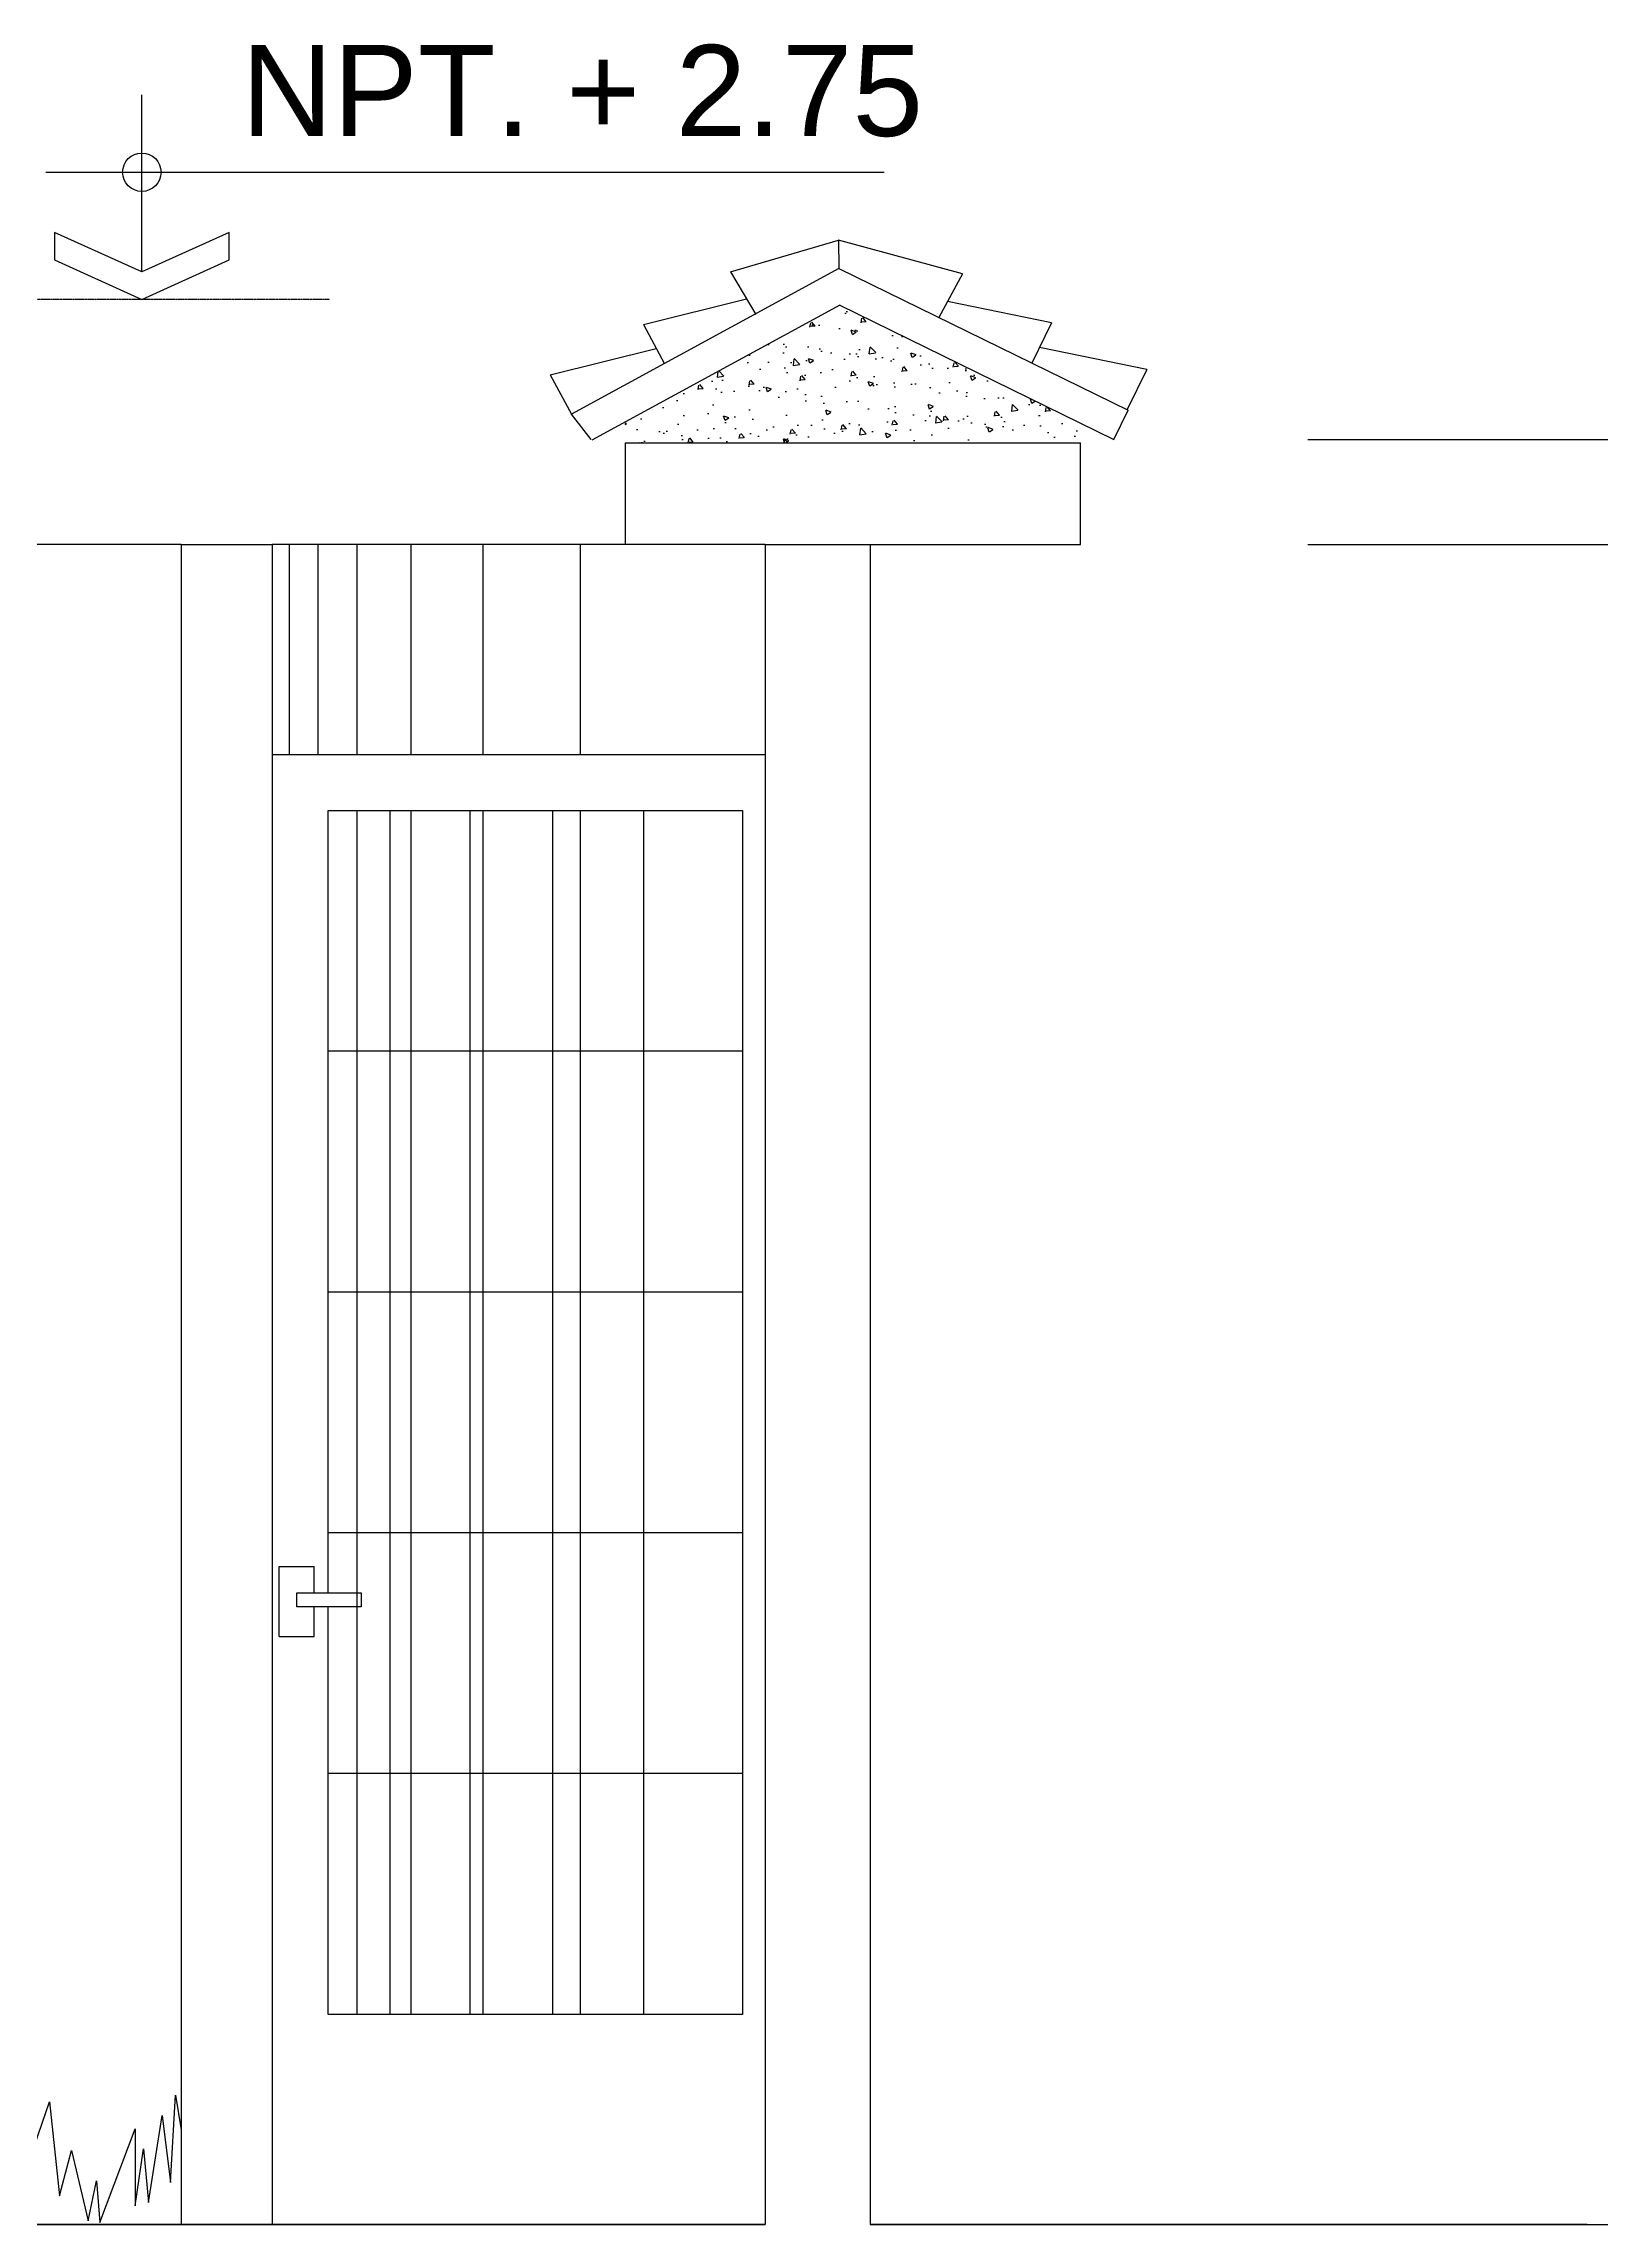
# Model space of a CAD drawing. Header units: millimetres. Extents: x -249630 to 95394, y -188036 to 109963.
# Drawn here: x -51146 to -48365, y -2308 to 1586 of the extents above; entities that cross this region are included whole.
import ezdxf

# ---------------------------------------------------------------- set-up
doc = ezdxf.new("R2010")
doc.units = ezdxf.units.MM
doc.header["$PDMODE"] = 2
doc.linetypes.add('DASHED2', pattern=[9.525, 6.35, -3.175])
for name, color, linetype in [('04', 4, 'Continuous'), ('05', 5, 'Continuous'), ('cotas', 1, 'Continuous'), ('Layer1', 2, 'Continuous'), ('Layer2', 8, 'Continuous'), ('Layer3', 3, 'Continuous'), ('Layer5', 84, 'Continuous'), ('Layer7', 7, 'Continuous'), ('Layer8', 8, 'Continuous'), ('VEREDA', 1, 'Continuous')]:
    doc.layers.add(name, color=color, linetype=linetype)
doc.layers.add('MUROS', color=6, linetype='Continuous', lineweight=60)
doc.styles.add('ARIAL', font='arial.ttf', dxfattribs={"height": 0.14})
doc.styles.add('COTAS', font='arial.ttf', dxfattribs={"width": 1.1})
doc.dimstyles.new('Copy of COTA1-50', dxfattribs={"dimscale": 0.5, "dimtxt": 0.22, "dimasz": 0.12, "dimexe": 0.08, "dimexo": 0.05, "dimgap": 0.076, "dimtad": 2, "dimtih": 1, "dimtoh": 1, "dimzin": 4, "dimdsep": 46, "dimtxsty": 'COTAS', "dimblk": 'ARCHTICK', "dimcen": -0.1, "dimclrd": 141, "dimclre": 141, "dimclrt": 11, "dimadec": 0, "dimazin": 0, "dimtfac": 1, "dimtix": 1, "dimtmove": 1, "dimatfit": 3, "dimfxl": 1, "dimtolj": 1, "dimtzin": 0, "dimarcsym": 0})

# ---------------------------------------------------------------- blocks, each defined once
blk = doc.blocks.new('A$C4E7472FC')
for p, q in [((0.1958, 0.0563), (0.1958, 0.4177)), ((0, 0.2597), (1.71, 0.2597))]:
    blk.add_line(p, q)
blk.add_lwpolyline([(0.0179, 0.0806), (0.1958, 0), (0.3737, 0.0806), (0.3737, 0.1369), (0.1958, 0.0563), (0.0179, 0.1369)], close=True)
blk.add_circle((0.1958, 0.2597), 0.0392)
blk = doc.blocks.new('_ArchTick')
at = {"color": 0, "linetype": 'ByBlock', "const_width": 0.15}
blk.add_lwpolyline([(-0.5, -0.5), (0.5, 0.5)], dxfattribs=at)
blk = doc.blocks.new('*D213')
at = {"layer": 'cotas', "color": 141, "lineweight": -2, "transparency": 16777216}
for p, q in [((-48888.9, 691.9), (-47942.9, 691.9)), ((-47942.9, -2308.1), (-47942.9, 691.9)), ((-48888.9, -2308.1), (-47942.9, -2308.1))]:
    blk.add_line(p, q, dxfattribs=at)
at = {"layer": 'Defpoints', "color": 0, "transparency": 16777216}
for p in [(-48889, 691.9), (-47942.9, 691.9), (-48889, -2308.1)]:
    blk.add_point(p, dxfattribs=at)
at = {"layer": 'cotas', "color": 141, "lineweight": -2, "transparency": 16777216, "xscale": 0.06, "yscale": 0.06, "zscale": 0.06}
for p, rotation in [((-47942.9, 691.9), 90), ((-47942.9, -2308.1), 270)]:
    blk.add_blockref('_ArchTick', p, dxfattribs=dict(at, rotation=rotation))
at = {"layer": 'cotas', "color": 11, "transparency": 16777216, "insert": (-47942.6, -808.1), "char_height": 0.11, "attachment_point": 5, "style": 'COTAS'}
blk.add_mtext('\\A1;3000.00', dxfattribs=at)
blk = doc.blocks.new('*D214')
at = {"layer": 'cotas', "color": 141, "lineweight": -2, "transparency": 16777216}
for p, q in [((-48888.9, 879.4), (-47942.9, 879.4)), ((-47942.9, 691.9), (-47942.9, 879.4)), ((-48888.9, 691.9), (-47942.9, 691.9))]:
    blk.add_line(p, q, dxfattribs=at)
at = {"layer": 'Defpoints', "color": 0, "transparency": 16777216}
for p in [(-48889, 879.4), (-47942.9, 879.4), (-48889, 691.9)]:
    blk.add_point(p, dxfattribs=at)
at = {"layer": 'cotas', "color": 141, "lineweight": -2, "transparency": 16777216, "xscale": 0.06, "yscale": 0.06, "zscale": 0.06}
for p, rotation in [((-47942.9, 879.4), 90), ((-47942.9, 691.9), 270)]:
    blk.add_blockref('_ArchTick', p, dxfattribs=dict(at, rotation=rotation))
at = {"layer": 'cotas', "color": 11, "transparency": 16777216, "insert": (-47942.6, 785.7), "char_height": 0.11, "attachment_point": 5, "style": 'COTAS'}
blk.add_mtext('\\A1;187.50', dxfattribs=at)

msp = doc.modelspace()

# ---------------------------------------------------------------- hatches: boundary and pattern name
at = {"layer": 'Layer2'}
h = msp.add_hatch(dxfattribs=at)
h.set_pattern_fill('AR-CONC', color=256, scale=0.5, style=0)
h.set_pattern_definition([(130, (103620.12, -207589.16), (-91.092334, -7.969543), [9.525, -104.775]), (185, (103620.12, -207589.16), (17.621413, 95.52832), [7.62, -83.82]), (79.549, (103612.53, -207589.83), (-73.47125, 87.558344), [8.095, -89.045]), (133.8158, (103620.12, -207563.76), (-135.53952, -21.021164), [14.2875, -157.1625]), (83.3644, (103608.82, -207565.51), (-118.70212, 123.71278), [12.1425, -133.5675]), (188.816, (103620.12, -207563.76), (-118.7023, 123.71256), [11.43, -125.73]), (159, (103607.42, -207570.11), (-75.80744, -51.13276), [9.525, -104.775]), (214, (103607.42, -207570.11), (-30.901014, 92.093983), [7.62, -83.82]), (108.5486, (103601.1, -207574.37), (-106.708245, 40.96143), [8.095, -89.045]), (142.5, (103620.118, -207589.163), (-1.5443016, 42.2775194), [0, -82.804, 0, -85.09, 0, -84.1375]), (172.5, (103620.118, -207589.163), (-33.409831, 50.0902874), [0, -48.514, 0, -80.899, 0, -32.0675]), (212.5, (103648.44, -207589.163), (-67.7952976, -2.864372), [0, -31.75, 0, -99.06, 0, -131.445]), (222.5, (103661.14, -207589.16), (-74.064591, 12.713246), [0, -41.275, 0, -65.786, 0, -93.345])])
h.paths.add_polyline_path([(-49724.422, 1119.183), (-49294.915, 908.611), (-49294.915, 873.634), (-50107.415, 873.634), (-50107.415, 910.736)])

# ---------------------------------------------------------------- linework, layer by layer
at = {"layer": '04'}
for p, q in [((-50107.415, 873.634), (-50107.415, 691.931)), ((-49294.915, 691.931), (-49294.915, 873.634)), ((-49669.915, 691.931), (-49294.915, 691.931))]:
    msp.add_line(p, q, dxfattribs=at)
for points in [[(-50107.415, 873.634), (-49294.915, 873.634)], [(-49857.415, 691.931), (-50107.415, 691.931)]]:
    msp.add_lwpolyline(points, dxfattribs=at)
at = {"layer": '05'}
for points in [[(-49857.415, 691.931), (-49857.415, -2308.069)], [(-49857.415, 691.931), (-49669.915, 691.931)], [(-49669.915, 691.931), (-49669.915, -2308.069)]]:
    msp.add_lwpolyline(points, dxfattribs=at)
at = {"layer": 'Layer1'}
msp.add_line((-50107.415, 691.931), (-50737.942, 691.931), dxfattribs=at)
at = {"layer": 'Layer2'}
for p, q in [((-49919.398, 1178.776), (-49726.455, 1235.116)), ((-49726.455, 1235.116), (-49726.36, 1185.048)), ((-49505.459, 1175.243), (-49726.455, 1235.116)), ((-49725.819, 1184.783), (-50203.448, 924.83)), ((-49919.398, 1178.776), (-49874.298, 1102.623)), ((-49725.819, 1184.783), (-49209.738, 931.767)), ((-49505.459, 1175.243), (-49547.522, 1097.37)), ((-50075.042, 1084.986), (-49890.918, 1130.686)), ((-49724.422, 1119.183), (-50167.08, 878.263)), ((-49724.422, 1119.183), (-49235.397, 879.431)), ((-49346.239, 1087.66), (-49532.021, 1126.067)), ((-50075.042, 1084.986), (-50037.075, 1014.697)), ((-49346.239, 1087.66), (-49381.406, 1015.93)), ((-50241.415, 995.119), (-50051.907, 1042.155)), ((-49176.453, 1004.42), (-49367.668, 1043.951)), ((-50241.415, 995.119), (-50203.448, 924.83)), ((-49176.453, 1004.42), (-49211.62, 932.69)), ((-50167.993, 879.431), (-50203.448, 924.83)), ((-49235.397, 879.431), (-49209.738, 931.767)), ((-50900.323, 691.931), (-53419.915, 691.931)), ((-50706.566, 316.931), (-50706.566, 691.931)), ((-50655.694, 316.931), (-50655.694, 691.931)), ((-50586.08, 316.931), (-50586.08, 691.931)), ((-50489.69, 316.931), (-50489.69, 691.931)), ((-50361.172, 316.931), (-50361.172, 691.931)), ((-50187.136, 316.931), (-50187.136, 691.931)), ((-50586.08, -1933.069), (-50586.08, 216.931)), ((-50489.69, -1933.069), (-50489.69, 216.931)), ((-50361.172, -1933.069), (-50361.172, 216.931)), ((-50187.136, -1933.069), (-50187.136, 216.931))]:
    msp.add_line(p, q, dxfattribs=at)
at = {"layer": 'Layer3'}
for p, q in [((-50900.323, 691.931), (-50900.323, -2308.069)), ((-50737.942, 691.931), (-50737.942, -2308.069))]:
    msp.add_line(p, q, dxfattribs=at)
msp.add_lwpolyline([(-50900.323, 691.931), (-50737.942, 691.931)], dxfattribs=at)
at = {"layer": 'Layer5'}
msp.add_lwpolyline([(-51188.933, -2245.054), (-51135.005, -2089.412), (-51117.03, -2257.027), (-51096.058, -2176.213), (-51066.098, -2301.924), (-51051.118, -2230.089), (-51045.127, -2304.917), (-50982.211, -2137.302), (-50982.211, -2274.986), (-50967.231, -2173.22), (-50958.243, -2268.999), (-50934.276, -2113.357), (-50919.296, -2233.082), (-50910.308, -2077.44), (-50900.323, -2139.107)], dxfattribs=at)
at = {"layer": 'Layer8', "color": 8, "linetype": 'DASHED2', "ltscale": 0.02}
for p, q in [((-50635.398, 1129.431), (-51570.86, 1129.431)), ((-50635.398, 1129.431), (-51570.86, 1129.431)), ((-48389.983, -2308.069), (-49325.444, -2308.069)), ((-48389.983, -2308.069), (-49325.444, -2308.069))]:
    msp.add_line(p, q, dxfattribs=at)
at = {"layer": 'MUROS'}
for points in [[(-53419.915, -2308.069), (-49857.415, -2308.069)], [(-49669.915, -2308.069), (-48389.983, -2308.069)]]:
    msp.add_lwpolyline(points, dxfattribs=at)
at = {"layer": 'VEREDA'}
for p, q in [((-50637.942, 216.931), (-49897.942, 216.931)), ((-50637.942, -1180.044), (-50637.942, 216.931)), ((-50725.442, -1133.069), (-50662.942, -1133.069)), ((-50725.442, -1258.069), (-50725.442, -1133.069)), ((-50662.942, -1180.044), (-50662.942, -1133.069)), ((-50693.551, -1180.044), (-50578.551, -1180.044)), ((-50693.551, -1205.044), (-50693.551, -1180.044)), ((-50578.551, -1205.044), (-50693.551, -1205.044)), ((-50662.942, -1258.069), (-50662.942, -1205.044)), ((-50637.942, -1933.069), (-50637.942, -1205.044)), ((-50578.551, -1180.044), (-50578.551, -1205.044)), ((-50725.442, -1258.069), (-50662.942, -1258.069)), ((-49897.942, -1933.069), (-50637.942, -1933.069))]:
    msp.add_line(p, q, dxfattribs=at)
for points in [[(-50737.942, 316.931), (-49857.415, 316.931)], [(-50527.475, 216.931), (-50527.475, -1933.069)], [(-50384.696, 216.931), (-50384.696, -1933.069)], [(-50237.005, 216.931), (-50237.005, -1933.069)], [(-50074.93, 216.931), (-50074.93, -1933.069)], [(-49897.942, 216.931), (-49897.942, -1933.069)], [(-49897.942, -213.069), (-50637.942, -213.069)], [(-49897.942, -643.069), (-50637.942, -643.069)], [(-49897.942, -1073.069), (-50637.942, -1073.069)], [(-49897.942, -1503.069), (-50637.942, -1503.069)]]:
    msp.add_lwpolyline(points, dxfattribs=at)

# ---------------------------------------------------------------- block references
at = {"layer": 'Layer7', "xscale": 875.0000000000568, "yscale": 875.0000000000568, "zscale": 875.0000000000568}
msp.add_blockref('A$C4E7472FC', (-51141.655, 1129.431), dxfattribs=at)

# ---------------------------------------------------------------- texts
at = {"layer": 'Layer7', "style": 'ARIAL'}
msp.add_text('NPT. + 2.75', height=162.5, dxfattribs=at).set_placement((-50793.028, 1421.442))

# ---------------------------------------------------------------- dimensions: what is measured, and where the dimension line sits
at = {"layer": 'cotas'}
for base, p1, p2, picture, middle in [((-47942.897, 879.431), (-48888.964, 691.931), (-48888.964, 879.431), '*D214', (-47942.614, 785.681)), ((-47942.897, 691.931), (-48888.964, -2308.069), (-48888.964, 691.931), '*D213', (-47942.561, -808.069))]:
    dim = msp.add_linear_dim(base=base, p1=p1, p2=p2, angle=90, dimstyle='Copy of COTA1-50', dxfattribs=at)
    dim.commit()
    dim.dimension.update_dxf_attribs({"geometry": picture, "text_midpoint": middle})

doc.saveas('drawing.dxf')
